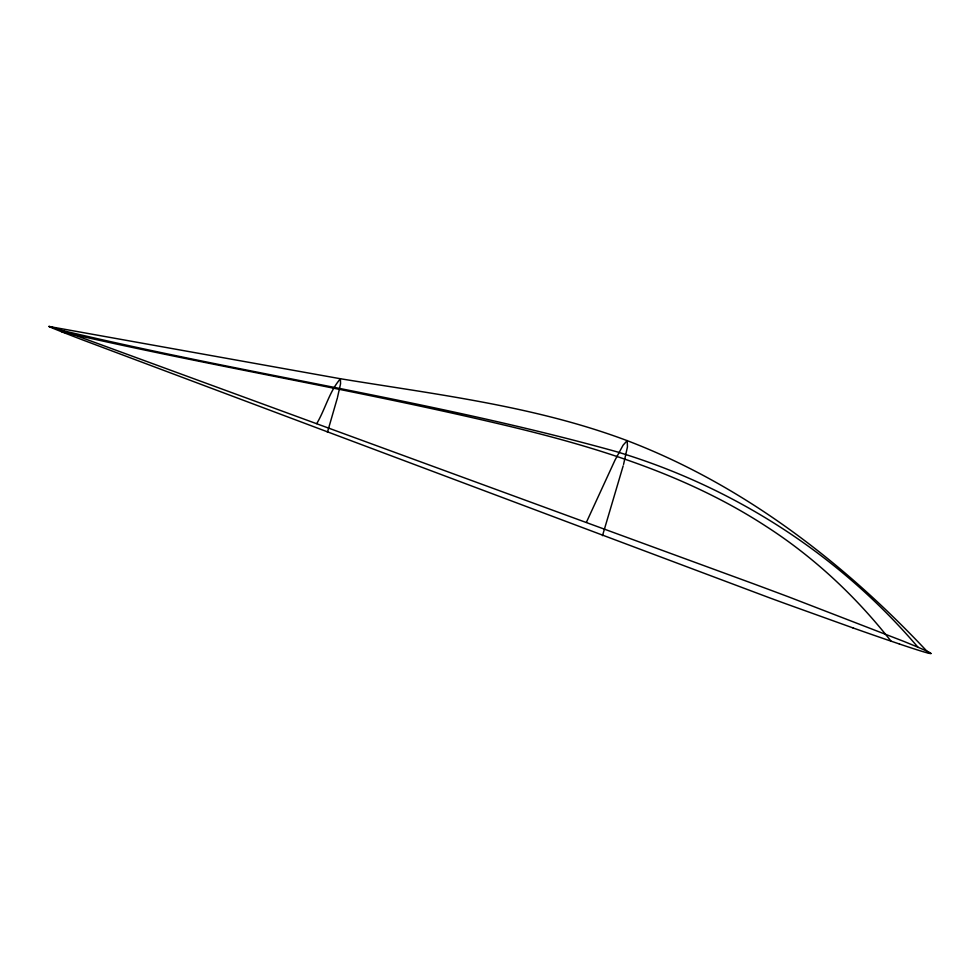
<?xml version="1.0" encoding="UTF-8"?>
<svg xmlns="http://www.w3.org/2000/svg" width="980" height="980" viewBox="0 0 980 980"><rect width="100%" height="100%" fill="white"/><g stroke="black" fill="none" stroke-linecap="round" stroke-linejoin="round"><path stroke-width="1.47" d="M930.988 653.525L930.094 652.754M623.549 464.422L627.457 446.892L627.212 440.584L623.072 445.214L615.011 460.135L586.371 522.377M337.451 397.586L340.562 383.756L340.403 378.733C436.97 394.609 535.35 406.075 627.494 440.767C743.673 485.21 844.429 563.022 928.869 653.268M623.17 465.843L602.492 535.656M337.206 398.505L327.43 432.303M316.736 423.605C325.274 409.248 329.452 391.253 340.452 378.746L49.037 326.487M61.838 331.853C205.641 364.989 351.355 389.195 495.035 422.907C589.58 444.92 684.591 473.058 766.568 526.652A470.853 469.298 -78.2 0 1 800.06 550.368C834.017 576.657 864.495 607.355 890.992 641.141M60.197 330.003C244.841 374.201 433.552 400.759 616.555 451.707C733.126 486.656 838.99 554.484 917.966 647.241M55.358 328.349L53.288 327.651A94.325 1.151 20.4 0 0 54.059 328.729L60.54 331.338A106.404 1.299 20.4 0 0 82.369 339.815L769.851 597.935A146.167 1.788 20.4 0 0 785.519 603.668L852.967 627.911M899.481 644.019L886.508 639.609A401.31 4.9 20.4 0 1 852.992 627.923M930.853 653.476A470.915 5.758 20.4 0 1 899.37 643.983M930.265 652.827A415.496 5.072 20.4 0 0 903.817 641.386L788.912 596.991A111.806 1.372 20.4 0 0 752.236 583.321L77.298 336.03A107.457 1.311 20.4 0 0 55.297 328.325"/></g></svg>
